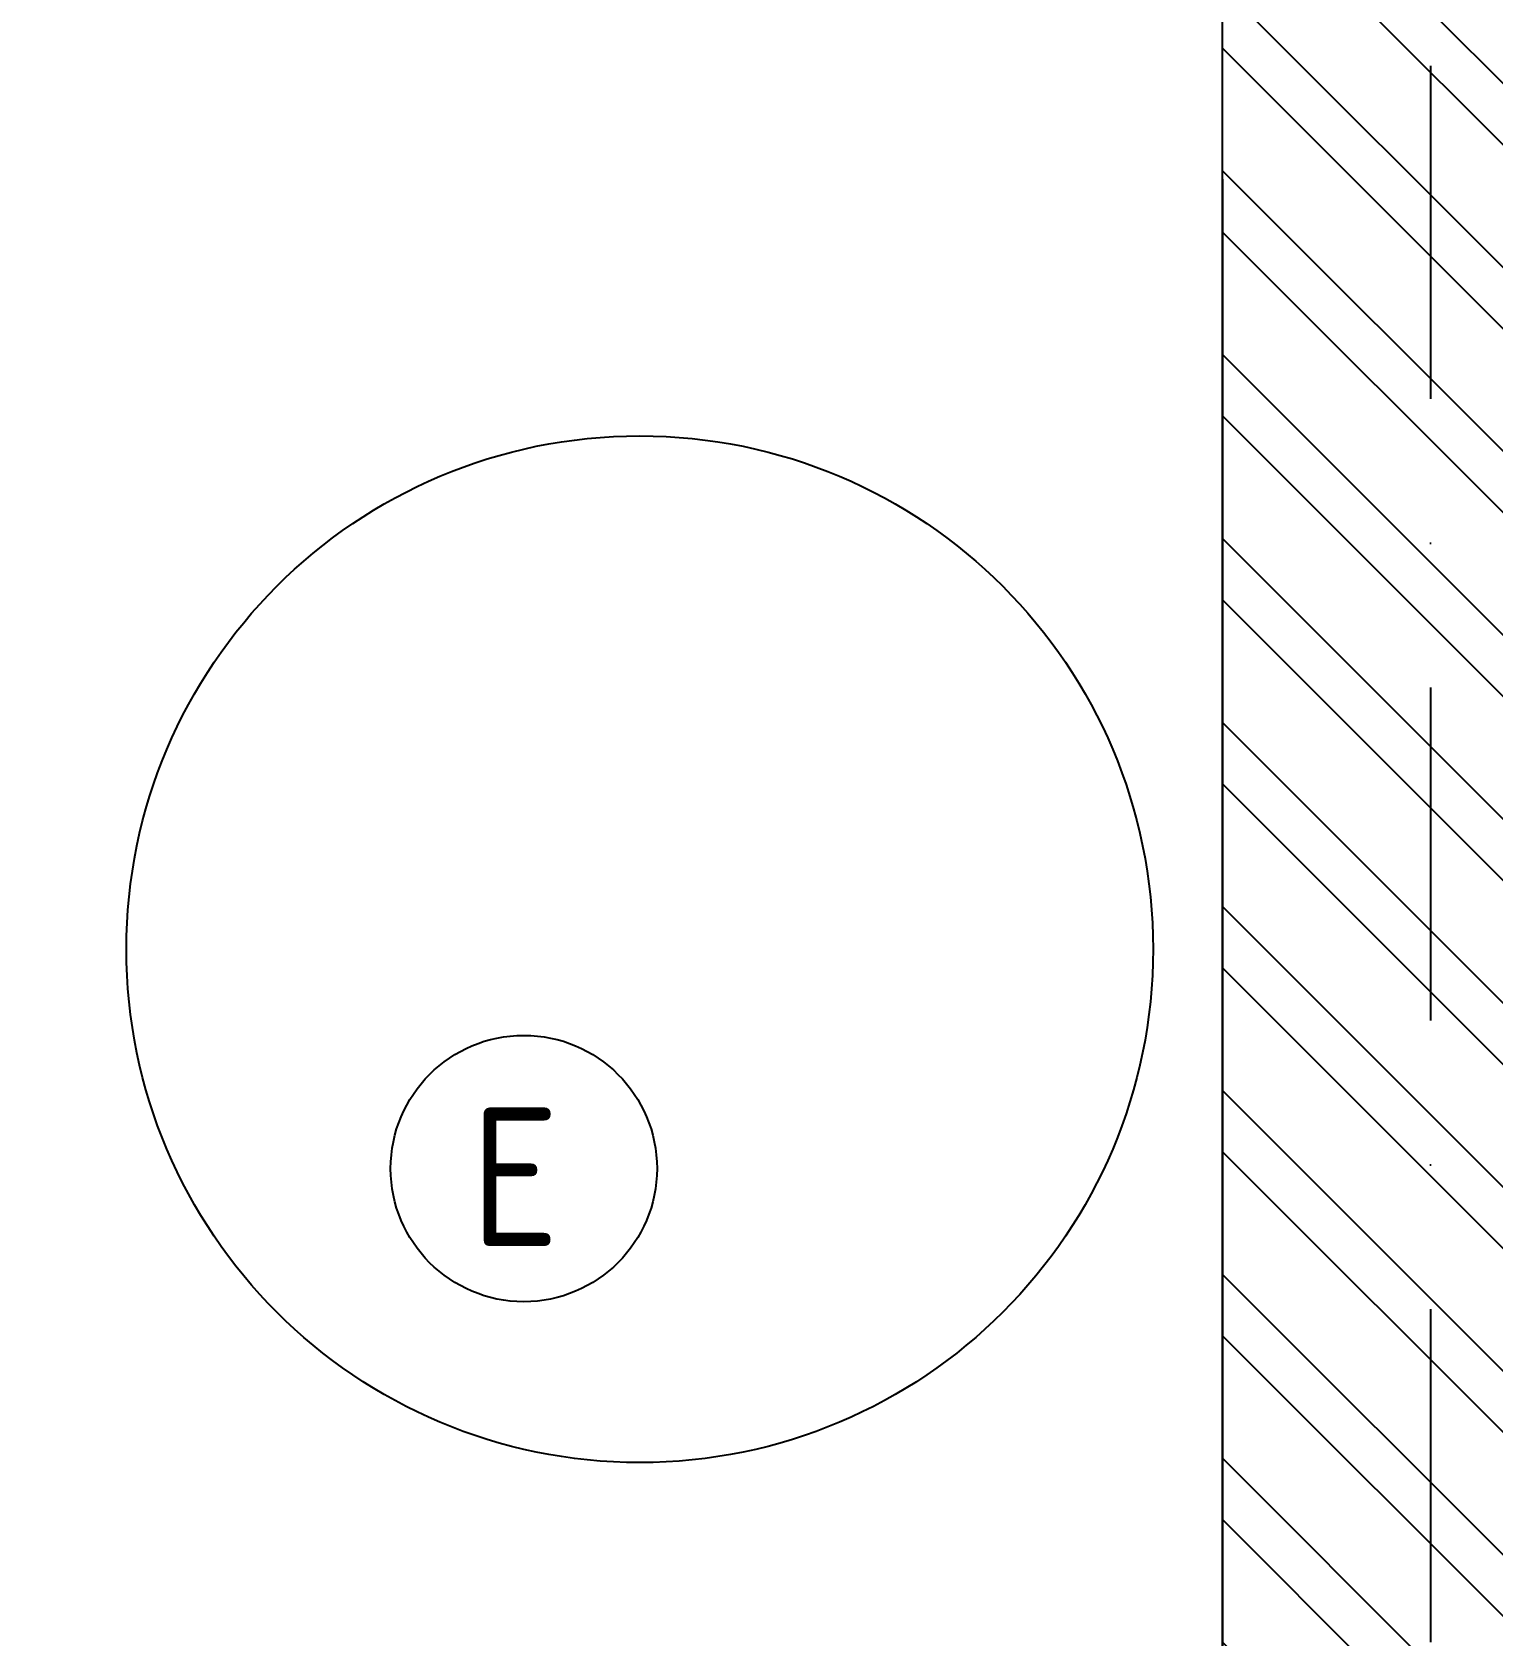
# Model space of a CAD drawing. Extents: x 4511820 to 5180432, y -1526536 to -944957.
# Drawn here: x 5013183 to 5014236, y -1422428 to -1421272 of the extents above; entities that cross this region are included whole.
import ezdxf

# ---------------------------------------------------------------- set-up
doc = ezdxf.new("R2010")
doc.units = 0
doc.header["$MEASUREMENT"] = 0
doc.linetypes.add('BODKOCIARKOVANA_3', pattern=[5.6, 3, -1.3, 0, -1.3])
for name, color, linetype in [('MÚRY', 1, 'CONTINUOUS'), ('osi', 253, 'CONTINUOUS'), ('Plochy', 41, 'CONTINUOUS'), ('Z-Kúrenie', 101, 'CONTINUOUS'), ('ŠRAFY', 82, 'CONTINUOUS')]:
    doc.layers.add(name, color=color, linetype=linetype)
doc.styles.add('STYLE1', font='isocp.shx')

msp = doc.modelspace()

# ---------------------------------------------------------------- hatches: boundary and pattern name
at = {"layer": 'ŠRAFY'}
h = msp.add_hatch(dxfattribs=at)
h.set_pattern_fill('ANSI32', color=256, scale=250, angle=90)
h.set_pattern_definition([(135, (-10132.71, -87677), (-66.2912607, -66.2912607), []), (135, (-10132.71, -87632.81), (-66.2912607, -66.2912607), [])])
h.paths.add_polyline_path([(5014341, -1424713.048), (5014341, -1426508.048), (5014041, -1426508.048), (5014041, -1425423.048), (5014041, -1425308.048), (5014041, -1424523.048), (5014041, -1424498.048), (5014041, -1424383.048), (5014041, -1421378.048), (5014041, -1418508.048), (5014341, -1418508.048), (5014341, -1421378.048), (5014341, -1421518.048), (5014341, -1422418.048), (5014341, -1422533.048), (5014341, -1422895.446), (5014341, -1423174.843), (5014341, -1423673.048), (5014341, -1423788.048), (5014341, -1424458.048), (5014341, -1424573.048), (5014341, -1424598.048)])

# ---------------------------------------------------------------- linework, layer by layer
at = {"layer": 'MÚRY'}
for q in [(5014041, -1418508.048), (5014041, -1424383.048)]:
    msp.add_line((5014041, -1421378.048), q, dxfattribs=at)
at = {"layer": 'osi', "linetype": 'BODKOCIARKOVANA_3', "ltscale": 80}
msp.add_line((5014191, -1396650.857), (5014191, -1434168.048), dxfattribs=at)
at = {"layer": 'Plochy'}
msp.add_lwpolyline([(5014041, -1418508.048), (5007701, -1418508.048), (5007701, -1424383.048), (5014041, -1424383.048)], close=True, dxfattribs=at)
at = {"layer": 'Z-Kúrenie', "linetype": 'Continuous'}
for centre, radius in [((5013621, -1421933.048), 370), ((5013537.419, -1422091.124), 96)]:
    msp.add_circle(centre, radius, dxfattribs=at)

# ---------------------------------------------------------------- texts
at = {"layer": 'Z-Kúrenie', "linetype": 'Continuous', "style": 'STYLE1'}
msp.add_text('E', height=100, dxfattribs=at).set_placement((5013498.791, -1422147.323))

doc.saveas('drawing.dxf')
